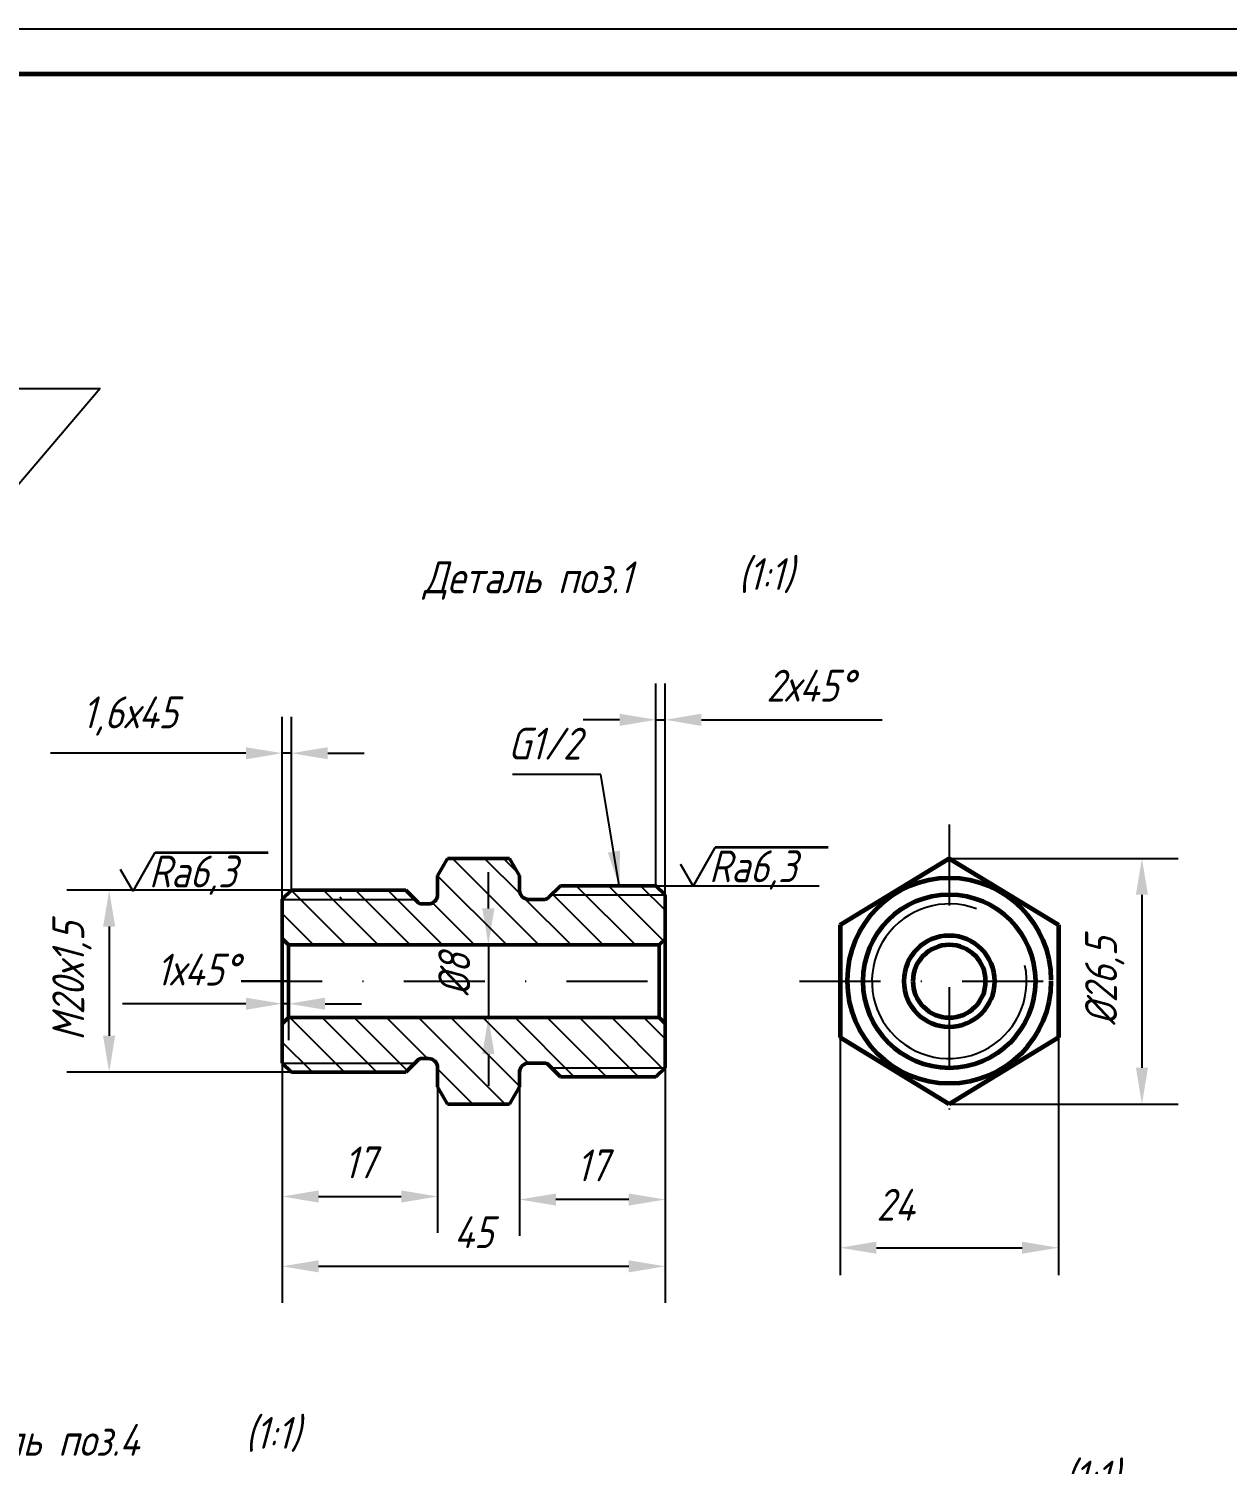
# Model space of a CAD drawing. Header units: inches. Extents: x 0 to 59537, y -7418 to 1046.
# Drawn here: x 33332.7 to 33464.4, y -6977.7 to -6819.9 of the extents above; entities that cross this region are included whole.
import ezdxf

# ---------------------------------------------------------------- set-up
doc = ezdxf.new("R2010")
doc.units = ezdxf.units.IN
doc.header["$LTSCALE"] = 0.7
doc.header["$MEASUREMENT"] = 0
doc.linetypes.add('DASHDOT', pattern=[25.4, 12.7, -6.35, 0, -6.35])
doc.styles.get("Standard").update_dxf_attribs({"font": 'romand.shx', "width": 0.8, "oblique": 15, "height": 3.5})
doc.dimstyles.get("Standard").update_dxf_attribs({"dimtxt": 3.5, "dimasz": 4, "dimexe": 4, "dimexo": 0, "dimgap": 2, "dimtad": 1, "dimdec": 1, "dimdsep": 46, "dimtxsty": 'Standard', "dimcen": 0.09, "dimadec": 0, "dimazin": 0, "dimtfac": 1, "dimtdec": 1, "dimtmove": 0, "dimatfit": 3, "dimfxl": 0.18, "dimtolj": 1, "dimtzin": 0, "dimlwd": 25, "dimlwe": 25, "dimarcsym": 0})

# ---------------------------------------------------------------- blocks, each defined once
blk = doc.blocks.new('*D666')
at = {"color": 0, "lineweight": 25, "transparency": 16777216}
for p, q in [((33360.57, -6933.61), (33360.57, -6959.95)), ((33402.64, -6934.12), (33402.64, -6959.95)), ((33364.57, -6955.95), (33398.64, -6955.95))]:
    blk.add_line(p, q, dxfattribs=at)
at = {"color": 0, "transparency": 16777216}
for points in [[(33364.57, -6955.29), (33364.57, -6956.62), (33360.57, -6955.95)], [(33398.64, -6955.29), (33398.64, -6956.62), (33402.64, -6955.95)]]:
    blk.add_solid(points, dxfattribs=at)
at = {"layer": 'DEFPOINTS', "color": 0, "transparency": 16777216}
for p in [(33360.57, -6933.61), (33402.64, -6934.12), (33402.64, -6955.95)]:
    blk.add_point(p, dxfattribs=at)
at = {"color": 0, "lineweight": 25, "transparency": 16777216, "insert": (33381.6, -6952.2), "char_height": 3.5, "attachment_point": 5}
blk.add_mtext('\\A1;45', dxfattribs=at)
blk = doc.blocks.new('*D665')
at = {"color": 0, "lineweight": 25, "transparency": 16777216}
for p, q in [((33433.87, -6911.12), (33459.04, -6911.12)), ((33455.04, -6915.12), (33455.04, -6934.12)), ((33433.87, -6938.12), (33459.04, -6938.12))]:
    blk.add_line(p, q, dxfattribs=at)
at = {"color": 0, "transparency": 16777216}
for points in [[(33454.38, -6915.12), (33455.71, -6915.12), (33455.04, -6911.12)], [(33454.38, -6934.12), (33455.71, -6934.12), (33455.04, -6938.12)]]:
    blk.add_solid(points, dxfattribs=at)
at = {"layer": 'DEFPOINTS', "color": 0, "transparency": 16777216}
for p in [(33433.87, -6911.12), (33433.87, -6938.12), (33455.04, -6938.12)]:
    blk.add_point(p, dxfattribs=at)
at = {"color": 0, "transparency": 16777216, "insert": (33450.96, -6924.62), "char_height": 3.5, "attachment_point": 5, "rotation": 90}
blk.add_mtext('\\A1;%%C26,5', dxfattribs=at)
blk = doc.blocks.new('*D667')
at = {"color": 0, "lineweight": 25, "transparency": 16777216}
for p, q in [((33360.57, -6915.6), (33360.57, -6895.56)), ((33361.57, -6914.62), (33361.57, -6895.56)), ((33356.57, -6899.56), (33335.1, -6899.56)), ((33361.57, -6899.56), (33360.57, -6899.56)), ((33365.57, -6899.56), (33369.57, -6899.56))]:
    blk.add_line(p, q, dxfattribs=at)
at = {"color": 0, "transparency": 16777216}
for points in [[(33356.57, -6898.9), (33356.57, -6900.23), (33360.57, -6899.56)], [(33365.57, -6898.9), (33365.57, -6900.23), (33361.57, -6899.56)]]:
    blk.add_solid(points, dxfattribs=at)
at = {"layer": 'DEFPOINTS', "color": 0, "transparency": 16777216}
for p in [(33361.57, -6899.56), (33361.57, -6914.62), (33360.57, -6915.6)]:
    blk.add_point(p, dxfattribs=at)
at = {"color": 0, "lineweight": 25, "transparency": 16777216, "insert": (33343.83, -6895.48), "char_height": 3.5, "attachment_point": 5}
blk.add_mtext('\\A1;1,6х45', dxfattribs=at)
blk = doc.blocks.new('*D668')
at = {"color": 0, "lineweight": 25, "transparency": 16777216}
for p, q in [((33401.64, -6914.12), (33401.64, -6891.89)), ((33402.64, -6915.12), (33402.64, -6891.89)), ((33397.64, -6895.89), (33393.64, -6895.89)), ((33401.64, -6895.89), (33402.64, -6895.89)), ((33406.64, -6895.89), (33426.51, -6895.89))]:
    blk.add_line(p, q, dxfattribs=at)
at = {"color": 0, "transparency": 16777216}
for points in [[(33397.64, -6895.22), (33397.64, -6896.56), (33401.64, -6895.89)], [(33406.64, -6895.22), (33406.64, -6896.56), (33402.64, -6895.89)]]:
    blk.add_solid(points, dxfattribs=at)
at = {"layer": 'DEFPOINTS', "color": 0, "transparency": 16777216}
for p in [(33401.64, -6895.89), (33401.64, -6914.12), (33402.64, -6915.12)]:
    blk.add_point(p, dxfattribs=at)
at = {"color": 0, "lineweight": 25, "transparency": 16777216, "insert": (33418.57, -6892.14), "char_height": 3.5, "attachment_point": 5}
blk.add_mtext('\\A1;2х45%%D', dxfattribs=at)
blk = doc.blocks.new('*D669')
at = {"color": 0, "lineweight": 25, "transparency": 16777216}
for p, q in [((33360.57, -6933.61), (33360.57, -6952.28)), ((33377.64, -6936.21), (33377.64, -6952.28)), ((33364.57, -6948.28), (33373.64, -6948.28))]:
    blk.add_line(p, q, dxfattribs=at)
at = {"color": 0, "transparency": 16777216}
for points in [[(33364.57, -6947.61), (33364.57, -6948.95), (33360.57, -6948.28)], [(33373.64, -6947.61), (33373.64, -6948.95), (33377.64, -6948.28)]]:
    blk.add_solid(points, dxfattribs=at)
at = {"layer": 'DEFPOINTS', "color": 0, "transparency": 16777216}
for p in [(33360.57, -6933.61), (33377.64, -6936.21), (33377.64, -6948.28)]:
    blk.add_point(p, dxfattribs=at)
at = {"color": 0, "lineweight": 25, "transparency": 16777216, "insert": (33369.1, -6944.53), "char_height": 3.5, "attachment_point": 5}
blk.add_mtext('\\A1;17', dxfattribs=at)
blk = doc.blocks.new('*D670')
at = {"color": 0, "lineweight": 25, "transparency": 16777216}
for p, q in [((33402.64, -6934.12), (33402.64, -6952.61)), ((33386.64, -6936.21), (33386.64, -6952.61)), ((33398.64, -6948.61), (33390.64, -6948.61))]:
    blk.add_line(p, q, dxfattribs=at)
at = {"color": 0, "transparency": 16777216}
for points in [[(33390.64, -6947.95), (33390.64, -6949.28), (33386.64, -6948.61)], [(33398.64, -6947.95), (33398.64, -6949.28), (33402.64, -6948.61)]]:
    blk.add_solid(points, dxfattribs=at)
at = {"layer": 'DEFPOINTS', "color": 0, "transparency": 16777216}
for p in [(33402.64, -6934.12), (33386.64, -6936.21), (33386.64, -6948.61)]:
    blk.add_point(p, dxfattribs=at)
at = {"color": 0, "lineweight": 25, "transparency": 16777216, "insert": (33394.64, -6944.86), "char_height": 3.5, "attachment_point": 5}
blk.add_mtext('\\A1;17', dxfattribs=at)

msp = doc.modelspace()

# ---------------------------------------------------------------- hatches: boundary and pattern name
at = {"lineweight": 25}
h = msp.add_hatch(dxfattribs=at)
h.set_pattern_fill('ANSI31', color=256, scale=20, angle=90, style=0)
h.set_pattern_definition([(135, (19476.3954, -13397.6725), (-1.76776695, -1.76776695), [])])
h.paths.add_polyline_path([(33402.64, -6915.12), (33390.14, -6915.12), (33389.78, -6915.47, -0.198912), (33389.43, -6915.62), (33387.64, -6915.62, -0.414214), (33386.64, -6914.62), (33386.64, -6913.03), (33386.42, -6912.66), (33384.89, -6911.12), (33378.74, -6911.12), (33377.64, -6913.03), (33377.64, -6915.12, -0.414214), (33376.64, -6916.12), (33375.84, -6916.12, -0.198912), (33375.49, -6915.97), (33375.14, -6915.62), (33366.88, -6915.62), (33366.88, -6920.62), (33402, -6920.62), (33402.64, -6919.98)])
h.paths.add_polyline_path([(33366.88, -6915.62), (33360.57, -6915.62), (33360.57, -6919.92), (33361.27, -6920.62), (33366.88, -6920.62)])
h.paths.add_polyline_path([(33402.64, -6929.26), (33402, -6928.62), (33366.88, -6928.62), (33366.88, -6933.62), (33375.14, -6933.62), (33375.49, -6933.27, -0.198912), (33375.84, -6933.12), (33376.64, -6933.12, -0.414214), (33377.64, -6934.12), (33377.64, -6934.41), (33377.64, -6936.21), (33378.74, -6938.12), (33385.54, -6938.12), (33386.64, -6936.21), (33386.64, -6934.62, -0.414214), (33387.64, -6933.62), (33389.43, -6933.62, -0.198912), (33389.78, -6933.77), (33390.14, -6934.12), (33402.64, -6934.12)])
h.paths.add_polyline_path([(33366.88, -6928.62), (33361.27, -6928.62), (33360.57, -6929.32), (33360.57, -6933.61), (33360.58, -6933.62), (33366.88, -6933.62)])
h.paths.add_polyline_path([(33401.64, -6914.12), (33391.14, -6914.12), (33390.14, -6915.12), (33402.64, -6915.12)], flags=17)
h.paths.add_polyline_path([(33402.64, -6934.12), (33390.14, -6934.12), (33391.14, -6935.12), (33401.64, -6935.12)])
h.paths.add_polyline_path([(33371.59, -6933.62), (33366.88, -6933.62), (33366.88, -6934.48), (33367.02, -6934.62), (33371.74, -6934.62)], flags=16)
h.paths.add_polyline_path([(33375.14, -6933.62), (33371.59, -6933.62), (33371.74, -6934.62), (33374.14, -6934.62)], flags=17)
h.paths.add_polyline_path([(33366.88, -6933.62), (33360.58, -6933.62), (33361.57, -6934.62), (33366.88, -6934.62)])
h.paths.add_polyline_path([(33374.07, -6914.62), (33366.88, -6914.62), (33366.88, -6915.39), (33367.11, -6915.62), (33374.14, -6915.62), (33375.07, -6915.62)])
h.paths.add_polyline_path([(33366.88, -6914.62), (33361.57, -6914.62), (33360.65, -6915.52), (33360.75, -6915.62), (33366.88, -6915.62)])

# ---------------------------------------------------------------- linework, layer by layer
at = {"linetype": 'Continuous', "lineweight": 25}
msp.add_line((33071.51, -6819.94), (33665.51, -6819.94), dxfattribs=at)
at = {"lineweight": 60}
for p, q in [((33660.51, -6824.94), (33091.51, -6824.94)), ((33421.87, -6918.44), (33433.87, -6911.12)), ((33433.87, -6911.12), (33445.87, -6918.44)), ((33421.87, -6918.44), (33421.87, -6930.81)), ((33445.87, -6918.44), (33445.87, -6930.81)), ((33433.87, -6938.12), (33421.87, -6930.81)), ((33445.87, -6930.81), (33433.87, -6938.12))]:
    msp.add_line(p, q, dxfattribs=at)
at = {"color": 7, "linetype": 'Continuous'}
for p, q in [((33279.34, -6859.48), (33340.56, -6859.48)), ((33340.56, -6859.48), (33310.95, -6894.27)), ((33401.64, -6914.12), (33419.58, -6914.12))]:
    msp.add_line(p, q, dxfattribs=at)
for p, q in [((33395.59, -6901.9), (33385.88, -6901.9)), ((33397.59, -6914.09), (33395.59, -6901.9)), ((33386.64, -6913.03), (33386.64, -6914.62)), ((33363.64, -6914.62), (33374.14, -6914.62)), ((33375.49, -6915.97), (33374.14, -6914.62)), ((33389.78, -6915.47), (33391.16, -6914.1)), ((33360.57, -6915.6), (33360.57, -6933.61)), ((33360.57, -6915.6), (33360.57, -6933.61)), ((33360.57, -6915.6), (33360.57, -6933.61)), ((33360.57, -6915.6), (33360.57, -6933.61)), ((33360.57, -6915.6), (33360.57, -6933.61)), ((33360.57, -6915.62), (33374.14, -6915.62)), ((33362.64, -6915.62), (33375.14, -6915.62)), ((33375.84, -6916.12), (33376.64, -6916.12)), ((33387.64, -6915.62), (33389.43, -6915.62)), ((33390.14, -6915.12), (33402.64, -6915.12)), ((33402.64, -6916.04), (33402.64, -6933.02)), ((33360.58, -6933.62), (33375.14, -6933.62)), ((33362.64, -6933.62), (33374.14, -6933.62)), ((33362.65, -6933.62), (33375.14, -6933.62)), ((33375.49, -6933.27), (33374.14, -6934.62)), ((33375.49, -6933.27), (33374.14, -6934.62)), ((33363.61, -6934.62), (33374.14, -6934.62)), ((33363.64, -6934.62), (33374.14, -6934.62)), ((33377.64, -6936.21), (33377.64, -6934.12)), ((33390.14, -6934.12), (33402.64, -6934.12))]:
    msp.add_line(p, q)
at = {"linetype": 'DASHDOT'}
for p, q in [((33433.87, -6907.41), (33433.87, -6942.25)), ((33417.42, -6924.62), (33448.26, -6924.62))]:
    msp.add_line(p, q, dxfattribs=at)
at = {"lineweight": 50}
for p, q in [((33377.64, -6913.03), (33378.74, -6911.12)), ((33378.74, -6911.12), (33385.54, -6911.12)), ((33386.64, -6913.03), (33385.54, -6911.12)), ((33377.64, -6915.12), (33377.64, -6913.03)), ((33386.64, -6914.62), (33386.64, -6913.03)), ((33361.57, -6914.62), (33360.57, -6915.6)), ((33361.57, -6914.62), (33374.14, -6914.62)), ((33375.49, -6915.97), (33374.14, -6914.62)), ((33389.78, -6915.47), (33391.14, -6914.12)), ((33391.14, -6914.12), (33401.65, -6914.12)), ((33401.64, -6914.12), (33402.64, -6915.12)), ((33360.57, -6915.6), (33360.57, -6933.61)), ((33375.84, -6916.12), (33376.64, -6916.12)), ((33387.64, -6915.62), (33389.43, -6915.62)), ((33402.64, -6915.12), (33402.64, -6934.12)), ((33361.27, -6920.62), (33360.57, -6919.92)), ((33361.27, -6920.62), (33402, -6920.62)), ((33361.27, -6920.62), (33361.27, -6928.62)), ((33402, -6920.62), (33402.64, -6919.98)), ((33402, -6920.62), (33402, -6928.62)), ((33361.27, -6928.62), (33360.57, -6929.32)), ((33361.27, -6928.62), (33402, -6928.62)), ((33402, -6928.62), (33402.64, -6929.26)), ((33361.57, -6934.62), (33360.57, -6933.61)), ((33375.49, -6933.27), (33374.14, -6934.62)), ((33375.84, -6933.12), (33376.64, -6933.12)), ((33375.84, -6933.12), (33376.64, -6933.12)), ((33375.84, -6933.12), (33376.64, -6933.12)), ((33387.64, -6933.62), (33389.43, -6933.62)), ((33387.64, -6933.62), (33389.43, -6933.62)), ((33387.64, -6933.62), (33389.43, -6933.62)), ((33389.78, -6933.77), (33391.16, -6935.14)), ((33389.78, -6933.77), (33391.14, -6935.12)), ((33389.78, -6933.77), (33391.14, -6935.12)), ((33361.57, -6934.62), (33374.14, -6934.62)), ((33377.64, -6936.21), (33377.64, -6934.12)), ((33377.64, -6934.41), (33377.64, -6934.12)), ((33386.64, -6934.41), (33386.64, -6936.21)), ((33386.64, -6936.21), (33386.64, -6934.41)), ((33391.14, -6935.12), (33401.64, -6935.12)), ((33402.64, -6934.12), (33401.64, -6935.12)), ((33377.64, -6936.21), (33378.74, -6938.12)), ((33377.64, -6936.21), (33378.74, -6938.12)), ((33386.64, -6936.21), (33385.54, -6938.12)), ((33386.64, -6936.21), (33385.54, -6938.12)), ((33378.74, -6938.12), (33385.54, -6938.12)), ((33378.74, -6938.12), (33385.54, -6938.12))]:
    msp.add_line(p, q, dxfattribs=at)
at = {"lineweight": 25}
for p, q in [((33386.42, -6912.66), (33384.89, -6911.12)), ((33383.22, -6916.62), (33383.22, -6912.62)), ((33361.57, -6914.62), (33336.88, -6914.62)), ((33375.07, -6915.62), (33374.07, -6914.62)), ((33360.75, -6915.62), (33360.65, -6915.52)), ((33367.11, -6915.62), (33366.88, -6915.39)), ((33341.55, -6918.62), (33341.55, -6930.62)), ((33383.22, -6920.62), (33383.22, -6928.62)), ((33361.27, -6924.62), (33356.06, -6924.62)), ((33360.57, -6924.62), (33360.57, -6931.09)), ((33361.27, -6924.62), (33361.27, -6931.09)), ((33356.57, -6927.09), (33343.03, -6927.09)), ((33361.27, -6927.09), (33360.57, -6927.09)), ((33365.27, -6927.09), (33369.27, -6927.09)), ((33383.22, -6932.62), (33383.22, -6936.13)), ((33361.57, -6934.62), (33336.88, -6934.62)), ((33367.02, -6934.62), (33366.88, -6934.48))]:
    msp.add_line(p, q, dxfattribs=at)
at = {"linetype": 'DASHDOT', "lineweight": 25}
msp.add_line((33356.06, -6924.62), (33404.79, -6924.62), dxfattribs=at)
at = {"color": 0, "linetype": 'ByBlock'}
for p, q in [((33421.87, -6924.62), (33421.87, -6956.91)), ((33445.87, -6924.62), (33445.87, -6956.91)), ((33362.46, -6934.62), (33369.88, -6934.62)), ((33425.87, -6953.91), (33441.87, -6953.91))]:
    msp.add_line(p, q, dxfattribs=at)
for points, const_width in [([(33405.73, -6914.17), (33408.14, -6909.92)], 0.25), ([(33408.14, -6909.92), (33420.59, -6909.92)], 0.3), ([(33344.17, -6914.73), (33346.58, -6910.48)], 0.25), ([(33346.58, -6910.48), (33359.03, -6910.48)], 0.3), ([(33404.33, -6911.75), (33405.73, -6914.17)], 0.25), ([(33342.77, -6912.32), (33344.17, -6914.73)], 0.25)]:
    msp.add_lwpolyline(points, dxfattribs=dict(const_width=const_width))
at = {"lineweight": 60}
for centre, radius, start, end in [((33433.87, -6924.5), 11.21, 0, 180), ((33433.87, -6924.62), 9.5, 0, 180), ((33433.87, -6924.62), 5, 0, 180), ((33433.87, -6924.62), 4, 0, 180), ((33433.87, -6924.62), 11.21, 180, 0), ((33433.87, -6924.62), 9.5, 180, 0), ((33433.87, -6924.62), 5, 180, 0), ((33433.87, -6924.62), 4, 180, 0)]:
    msp.add_arc(centre, radius, start, end, dxfattribs=at)
at = {"lineweight": 50}
for centre, radius, start, end in [((33387.64, -6914.62), 1, 180, 270), ((33375.84, -6915.62), 0.5, 225, 270), ((33376.64, -6915.12), 1, 270, 0), ((33389.43, -6915.12), 0.5, 270, 315), ((33375.84, -6933.62), 0.5, 90, 135), ((33375.84, -6933.62), 0.5, 90, 135), ((33376.64, -6934.12), 1, 0, 90), ((33376.64, -6934.12), 1, 0, 90), ((33387.64, -6934.62), 1, 90, 180), ((33389.43, -6934.12), 0.5, 45, 90), ((33389.43, -6934.12), 0.5, 45, 90)]:
    msp.add_arc(centre, radius, start, end, dxfattribs=at)
at = {"lineweight": 25}
msp.add_arc((33433.87, -6924.62), 8.5, 69.4898, 11.8307, dxfattribs=at)
msp.add_solid([(33397.67, -6910.26), (33396.35, -6910.48), (33397.66, -6914.31)])
for points in [[(33340.88, -6918.62), (33342.21, -6918.62), (33341.55, -6914.62)], [(33382.55, -6916.62), (33383.89, -6916.62), (33383.22, -6920.62)], [(33356.57, -6926.43), (33356.57, -6927.76), (33360.57, -6927.09)], [(33365.27, -6926.43), (33365.27, -6927.76), (33361.27, -6927.09)], [(33382.55, -6932.62), (33383.89, -6932.62), (33383.22, -6928.62)], [(33340.88, -6930.62), (33342.21, -6930.62), (33341.55, -6934.62)]]:
    msp.add_solid(points, dxfattribs=at)
at = {"color": 0, "linetype": 'ByBlock'}
for points in [[(33425.87, -6953.24), (33425.87, -6954.57), (33421.87, -6953.91)], [(33441.87, -6953.24), (33441.87, -6954.57), (33445.87, -6953.91)]]:
    msp.add_solid(points, dxfattribs=at)
at = {"layer": 'DEFPOINTS', "color": 0, "linetype": 'ByBlock'}
for p in [(33362.25, -6914.37), (33360.57, -6915.6), (33360.57, -6915.6), (33401.54, -6915.85), (33402.54, -6915.92), (33402.54, -6915.92), (33361.37, -6924.62), (33361.37, -6924.62), (33401.9, -6924.62), (33401.9, -6924.62), (33361.37, -6928.62), (33401.9, -6928.62), (33360.57, -6929.42), (33402.7, -6929.42), (33360.57, -6933.64), (33360.57, -6933.64), (33360.58, -6933.62), (33401.52, -6933.25), (33402.51, -6933.16), (33402.51, -6933.16), (33362.46, -6934.62), (33366.88, -6934.62), (33392.1, -6940.62), (33445.87, -6953.91)]:
    msp.add_point(p, dxfattribs=at)
at = {"layer": 'DEFPOINTS', "color": 0, "linetype": 'ByBlock', "lineweight": 50}
for p in [(33377.64, -6915.47), (33386.64, -6915.47), (33377.64, -6933.78), (33386.64, -6933.78)]:
    msp.add_point(p, dxfattribs=at)
at = {"layer": 'DEFPOINTS', "color": 0, "linetype": 'ByBlock', "lineweight": 60}
for p in [(33421.87, -6924.62), (33445.87, -6924.62)]:
    msp.add_point(p, dxfattribs=at)

# ---------------------------------------------------------------- texts
at = {"linetype": 'Continuous', "lineweight": 25, "oblique": 15, "width": 0.8}
for s, p in [('Деталь поз.1', (33376.08, -6881.98)), ('Деталь поз.4', (33321.18, -6976.78))]:
    msp.add_text(s, height=3.5, dxfattribs=at).set_placement(p)
at = {"color": 7, "linetype": 'Continuous', "char_height": 3.5, "attachment_point": 1}
for insert in [(33410.69, -6878.12), (33356.5, -6972.51), (33446.48, -6977.31)]:
    msp.add_mtext_dynamic_manual_height_columns('(1:1)', width=40.96, gutter_width=17.5, heights=[0], dxfattribs=dict(at, insert=insert))
at = {"lineweight": 25, "char_height": 3.5, "attachment_point": 1}
for s, insert, width in [('G1/2', (33385.37, -6896.76), 30.8241), ('Ra6,3', (33407.48, -6910.24), 29.1251), ('Ra6,3', (33345.93, -6910.81), 29.1251)]:
    msp.add_mtext(s, dxfattribs=dict(at, insert=insert, width=width))
at = {"lineweight": 25, "char_height": 3.5, "attachment_point": 5, "rotation": 90}
for s, insert in [('\\A1;М20х1,5', (33337.46, -6924.62)), ('\\A1;%%C8', (33379.47, -6923.9))]:
    msp.add_mtext(s, dxfattribs=dict(at, insert=insert))
at = {"lineweight": 25, "insert": (33351.25, -6923.34), "char_height": 3.5, "attachment_point": 5}
msp.add_mtext('\\A1;1х45%%D', dxfattribs=at)
at = {"lineweight": 25, "insert": (33425.87, -6947.44), "char_height": 3.5, "attachment_point": 1}
msp.add_mtext_dynamic_manual_height_columns('24', width=7.0876, gutter_width=17.5, heights=[0], dxfattribs=at)

# ---------------------------------------------------------------- dimensions: what is measured, and where the dimension line sits
at = {"lineweight": 25}
for base, p1, p2, text, picture, middle in [((33401.64, -6895.89), (33402.64, -6915.12), (33401.64, -6914.12), '2х45%%D', '*D668', (33418.57, -6895.89)), ((33361.57, -6899.56), (33360.57, -6915.6), (33361.57, -6914.62), '1,6х45', '*D667', (33343.83, -6899.56))]:
    dim = msp.add_linear_dim(base=base, p1=p1, p2=p2, text=text, dimstyle='Standard', dxfattribs=at)
    dim.commit()
    dim.dimension.update_dxf_attribs({"geometry": picture, "text_midpoint": middle, "dimtype": 160})
dim = msp.add_linear_dim(base=(33455.04, -6938.12), p1=(33433.87, -6911.12), p2=(33433.87, -6938.12), angle=90, text='%%C26,5', dimstyle='Standard')
dim.commit()
dim.dimension.update_dxf_attribs({"geometry": '*D665', "text_midpoint": (33450.96, -6924.62)})
for base, p1, p2, text, picture, middle in [((33402.64, -6955.95), (33360.57, -6933.61), (33402.64, -6934.12), '45', '*D666', (33381.6, -6952.2)), ((33377.64, -6948.28), (33360.57, -6933.61), (33377.64, -6936.21), '17', '*D669', (33369.1, -6944.53)), ((33386.64, -6948.61), (33402.64, -6934.12), (33386.64, -6936.21), '17', '*D670', (33394.64, -6944.86))]:
    dim = msp.add_linear_dim(base=base, p1=p1, p2=p2, text=text, dimstyle='Standard', dxfattribs=at)
    dim.commit()
    dim.dimension.update_dxf_attribs({"geometry": picture, "text_midpoint": middle})

doc.saveas('drawing.dxf')
